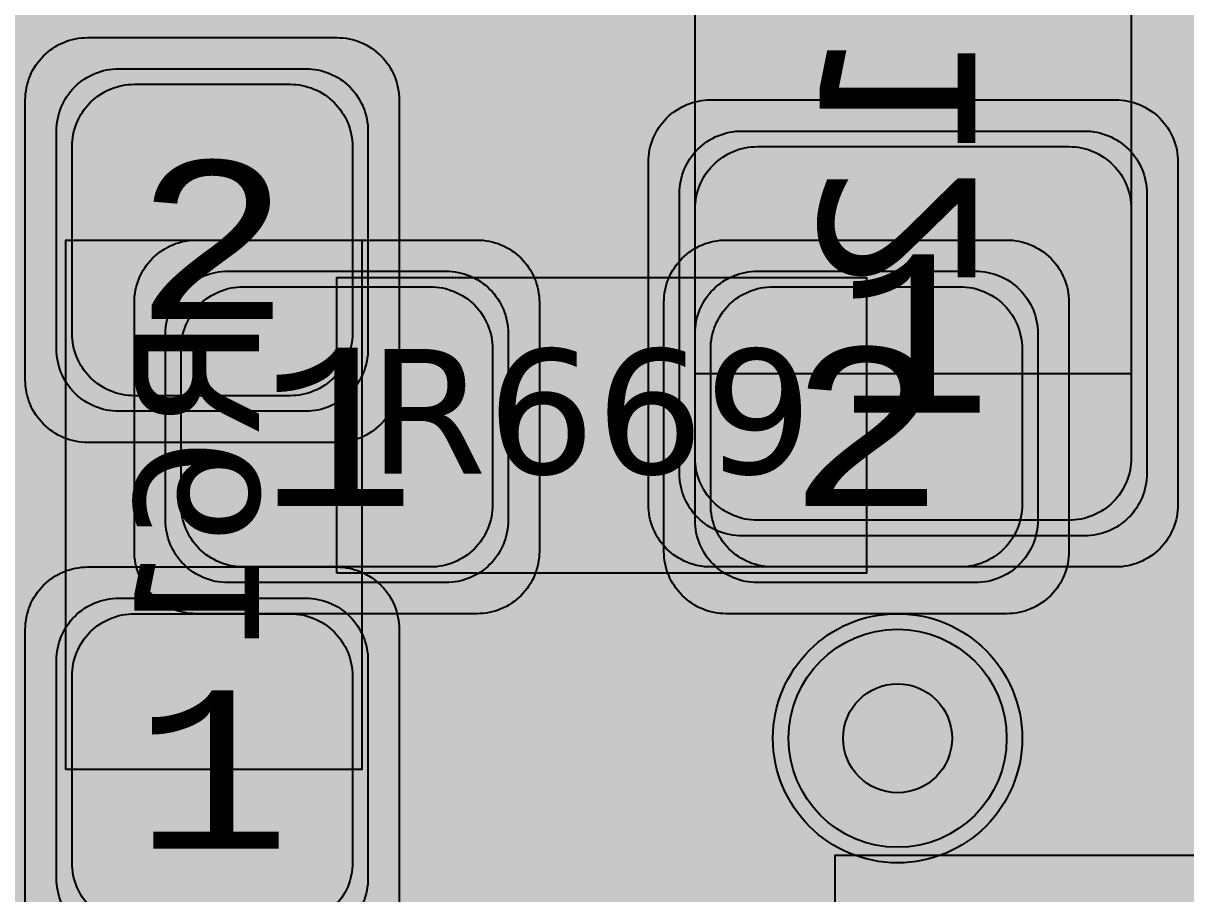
# Model space of a CAD drawing. Extents: x -28 to 199, y -61 to 255.
# Drawn here: x 131.893 to 135.625, y 86.501 to 89.296 of the extents above; entities that cross this region are included whole.
import ezdxf
from ezdxf.enums import TextEntityAlignment as Align

# ---------------------------------------------------------------- set-up
doc = ezdxf.new("R2010")
doc.units = 0
doc.header["$MEASUREMENT"] = 0
for name, color, linetype in [('ASSEMBLY_OUTLINES_BTM', 191, 'CONTINUOUS'), ('ASSEMBLY_OUTLINES_TOP', 102, 'CONTINUOUS'), ('ASSEMBLY_PART_NUMBERS_BTM', 191, 'CONTINUOUS'), ('ASSEMBLY_PART_NUMBERS_TOP', 102, 'CONTINUOUS'), ('ASSEMBLY_REF_DES_BTM', 191, 'CONTINUOUS'), ('ASSEMBLY_REF_DES_TOP', 102, 'CONTINUOUS'), ('DRILL_DRAWING', 21, 'CONTINUOUS'), ('GENERATED_SILKSCREEN_BTM', 255, 'CONTINUOUS'), ('GENERATED_SILKSCREEN_TOP', 140, 'CONTINUOUS'), ('PART_PADS_SMD_BTM', 10, 'CONTINUOUS'), ('PART_PADS_SMD_TOP', 150, 'CONTINUOUS'), ('PIN_NUMBERS_BTM', 8, 'CONTINUOUS'), ('PIN_NUMBERS_TOP', 8, 'CONTINUOUS'), ('PLACEMENT_OUTLINES_BTM', 222, 'CONTINUOUS'), ('PLACEMENT_OUTLINES_TOP', 130, 'CONTINUOUS'), ('PLANE_SHAPES_LAYER_2', 230, 'CONTINUOUS'), ('PLANE_SHAPES_LAYER_3', 81, 'CONTINUOUS'), ('SILKSCREEN_OUTLINES_BTM', 211, 'CONTINUOUS'), ('SILKSCREEN_OUTLINES_TOP', 150, 'CONTINUOUS'), ('SILKSCREEN_REF_DES_BTM', 211, 'CONTINUOUS'), ('SILKSCREEN_REF_DES_TOP', 150, 'CONTINUOUS'), ('SOLDERMASK_PADS_BTM', 12, 'CONTINUOUS'), ('SOLDERMASK_PADS_TOP', 180, 'CONTINUOUS'), ('SOLDERPASTE_PADS_BTM', 12, 'CONTINUOUS'), ('SOLDERPASTE_PADS_TOP', 180, 'CONTINUOUS'), ('TRACES_LAYER_3', 81, 'CONTINUOUS'), ('TRACES_LAYER_BOTTOM', 10, 'CONTINUOUS'), ('TRACES_LAYER_TOP', 150, 'CONTINUOUS'), ('VIA_HOLES_LAYER_2', 30, 'CONTINUOUS'), ('VIA_HOLES_LAYER_3', 30, 'CONTINUOUS'), ('VIA_HOLES_LAYER_BOTTOM', 30, 'CONTINUOUS'), ('VIA_HOLES_LAYER_TOP', 30, 'CONTINUOUS'), ('VIA_PADS_LAYER_2', 230, 'CONTINUOUS'), ('VIA_PADS_LAYER_3', 81, 'CONTINUOUS'), ('VIA_PADS_LAYER_BOTTOM', 10, 'CONTINUOUS'), ('VIA_PADS_LAYER_TOP', 150, 'CONTINUOUS')]:
    doc.layers.add(name, color=color, linetype=linetype)
doc.styles.add('COURIER_NEW', font='COUR.TTF')
doc.styles.add('VERDANA', font='verdana.TTF')
doc.styles.add('VERIBEST_GERBER_0', font='txt')

msp = doc.modelspace()

# ---------------------------------------------------------------- hatches: boundary and pattern name
at = {"layer": 'PLANE_SHAPES_LAYER_2'}
h = msp.add_hatch(color=256, dxfattribs=at)
h.paths.add_polyline_path([(169.5, 129.25), (149.5, 129.25), (142.25, 122), (142.25, 90.5), (147.5, 90.5), (147.5, 80), (154, 80), (154, 69.25), (131.75, 69.25), (131.75, 73.25), (121.25, 73.25), (121.25, 81), (110.5, 81), (110.5, 125.75), (106.5, 125.75), (106.5, 128.75), (93.5, 128.75), (93.5, 120.25), (91.75, 120.25), (91.75, 121.5), (80, 121.5), (80, 118.25), (73.25, 118.25), (73.25, 124.5), (67.5, 124.5), (67.5, 128), (57.75, 128), (57.75, 120.25), (55.25, 120.25), (55.25, 121.5), (47.5, 121.5), (47.5, 119), (35, 119), (35, 134.75), (32.75, 134.75), (32.75, 159.75), (29.25, 159.75), (29.25, 175.25), (22.5, 175.25), (22.5, 195.25), (17.25, 195.25), (17.25, 198), (22.5, 198), (22.5, 216.5), (40.25, 216.5), (40.25, 235.5), (54.5, 235.5), (54.5, 254), (87.25, 254), (87.25, 236.25), (86.25, 236.25), (86.25, 228.75), (81, 228.75), (81, 218.75), (95.25, 218.75), (95.25, 194.5), (87, 194.5), (87, 172), (131.1, 172), (131.1, 208.75), (115.5, 208.75), (115.5, 213.75), (106.75, 213.75), (106.75, 218.75), (110.25, 222.25), (110.25, 226.25), (142.5, 226.25), (142.5, 221.5), (160.5, 221.5), (160.5, 240.75), (169.5, 240.75)])
h.paths.add_polyline_path([(35.5, 149.5), (41.75, 149.5), (41.75, 152), (39.25, 152), (39.25, 154), (37.75, 154), (37.75, 152), (35.5, 152)], flags=16)
h.paths.add_polyline_path([(37.5, 125.75), (37.5, 128.75), (42.75, 128.75), (42.75, 125.75)], flags=16)
h.paths.add_polyline_path([(52, 127.75), (52, 130.75), (54.25, 130.75), (54.25, 127.75)], flags=16)
h.paths.add_polyline_path([(50.75, 219.5), (50.75, 226.5), (71.75, 226.5), (71.75, 219.5)], flags=16)
h.paths.add_polyline_path([(66.5, 150.75), (66.5, 177.5), (72.25, 177.5), (72.25, 150.75)], flags=16)
h.paths.add_polyline_path([(47.25, 185.25), (73, 185.25), (73, 188.25), (70.25, 188.25), (70.25, 191), (47.25, 191)], flags=16)
h.paths.add_polyline_path([(84.5, 208), (84.5, 212.75), (85, 212.75), (85, 208)], flags=16)
h.paths.add_polyline_path([(61.5, 137.25), (87.75, 137.25), (87.75, 140.5), (84.75, 140.5), (84.75, 143), (61.5, 143)], flags=16)
h.paths.add_polyline_path([(88.75, 127), (88.75, 130), (91, 130), (91, 127)], flags=16)
h.paths.add_polyline_path([(85.5, 130.25), (85.5, 132.5), (91, 132.5), (91, 130.25)], flags=16)
h.paths.add_polyline_path([(108.75, 142.25), (135.75, 142.25), (135.75, 145.75), (132.25, 145.75), (132.25, 149), (108.75, 149)], flags=16)
h.paths.add_polyline_path([(114.25, 126.75), (140.75, 126.75), (140.75, 129.75), (137.25, 129.75), (137.25, 133), (114.25, 133)], flags=16)
h.paths.add_polyline_path([(155.25, 180.25), (166.25, 180.25), (166.25, 186.25), (152.25, 186.25), (152.25, 183), (155.25, 183)], flags=16)
at = {"layer": 'PLANE_SHAPES_LAYER_3'}
h = msp.add_hatch(color=256, dxfattribs=at)
h.paths.add_polyline_path([(169.5, 129.25), (149.5, 129.25), (142.25, 122), (142.25, 90.5), (147.5, 90.5), (147.5, 80), (154, 80), (154, 69.25), (131.75, 69.25), (131.75, 73.25), (121.25, 73.25), (121.25, 81), (110.5, 81), (110.5, 125.75), (106.5, 125.75), (106.5, 128.75), (93.5, 128.75), (93.5, 120.25), (91.75, 120.25), (91.75, 121.5), (80, 121.5), (80, 118.25), (73.25, 118.25), (73.25, 124.5), (67.5, 124.5), (67.5, 127.75), (58.25, 127.75), (58.25, 130.25), (88.75, 130.25), (88.75, 127), (91, 127), (91, 132.5), (55, 132.5), (55, 131.25), (52, 131.25), (52, 127.75), (55, 127.75), (55, 127.25), (57.75, 127.25), (57.75, 120.25), (55.25, 120.25), (55.25, 121.5), (47.5, 121.5), (47.5, 119), (35, 119), (35, 134.75), (32.75, 134.75), (32.75, 159.75), (29.25, 159.75), (29.25, 175.25), (22.5, 175.25), (22.5, 195.25), (17.25, 195.25), (17.25, 198), (22.5, 198), (22.5, 216.5), (40.25, 216.5), (40.25, 235.5), (54.5, 235.5), (54.5, 254), (87.25, 254), (87.25, 236.25), (86.25, 236.25), (86.25, 228.75), (81, 228.75), (81, 218.75), (95.25, 218.75), (95.25, 194.5), (87, 194.5), (87, 172), (131.1, 172), (131.1, 208.75), (115.5, 208.75), (115.5, 213.75), (106.75, 213.75), (106.75, 218.75), (110.25, 222.25), (110.25, 226.25), (142.5, 226.25), (142.5, 221.5), (160.5, 221.5), (160.5, 240.75), (169.5, 240.75)])
h.paths.add_polyline_path([(35.5, 149.5), (41.75, 149.5), (41.75, 152), (39.25, 152), (39.25, 154), (37.75, 154), (37.75, 152), (35.5, 152)], flags=16)
h.paths.add_polyline_path([(37.5, 125.75), (37.5, 128.75), (42.75, 128.75), (42.75, 125.75)], flags=16)
h.paths.add_polyline_path([(50.75, 219.5), (50.75, 226.5), (71.75, 226.5), (71.75, 219.5)], flags=16)
h.paths.add_polyline_path([(66.5, 150.75), (66.5, 177.5), (72.25, 177.5), (72.25, 150.75)], flags=16)
h.paths.add_polyline_path([(47.25, 185.25), (73, 185.25), (73, 188.25), (70.25, 188.25), (70.25, 191), (47.25, 191)], flags=16)
h.paths.add_polyline_path([(84.5, 208), (84.5, 212.75), (85, 212.75), (85, 208)], flags=16)
h.paths.add_polyline_path([(61.5, 137.25), (87.75, 137.25), (87.75, 140.5), (84.75, 140.5), (84.75, 143), (61.5, 143)], flags=16)
h.paths.add_polyline_path([(108.75, 142.25), (135.75, 142.25), (135.75, 145.75), (132.25, 145.75), (132.25, 149), (108.75, 149)], flags=16)
h.paths.add_polyline_path([(114.25, 126.75), (140.75, 126.75), (140.75, 129.75), (137.25, 129.75), (137.25, 133), (114.25, 133)], flags=16)
h.paths.add_polyline_path([(155.25, 180.25), (166.25, 180.25), (166.25, 186.25), (152.25, 186.25), (152.25, 183), (155.25, 183)], flags=16)
at = {"layer": 'VIA_HOLES_LAYER_2'}
h = msp.add_hatch(color=256, dxfattribs=at)
edge = h.paths.add_edge_path()
edge.add_arc((134.7, 87), 0.175, 0, 360)
at = {"layer": 'VIA_HOLES_LAYER_3'}
h = msp.add_hatch(color=256, dxfattribs=at)
edge = h.paths.add_edge_path()
edge.add_arc((134.7, 87), 0.175, 0, 360)
at = {"layer": 'VIA_HOLES_LAYER_BOTTOM'}
h = msp.add_hatch(color=256, dxfattribs=at)
edge = h.paths.add_edge_path()
edge.add_arc((134.7, 87), 0.175, 0, 360)
at = {"layer": 'VIA_HOLES_LAYER_TOP'}
h = msp.add_hatch(color=256, dxfattribs=at)
edge = h.paths.add_edge_path()
edge.add_arc((134.7, 87), 0.175, 0, 360)

# ---------------------------------------------------------------- linework, layer by layer
at = {"layer": 'ASSEMBLY_OUTLINES_BTM'}
for points in [[(134.05, 88.17), (134.05, 90.32), (135.45, 90.32), (135.45, 88.17)], [(132.03, 86.9), (132.03, 88.6), (132.98, 88.6), (132.98, 86.9)]]:
    msp.add_lwpolyline(points, close=True, dxfattribs=at)
at = {"layer": 'ASSEMBLY_OUTLINES_TOP'}
msp.add_lwpolyline([(132.9, 87.53), (132.9, 88.48), (134.6, 88.48), (134.6, 87.53)], close=True, dxfattribs=at)
at = {"layer": 'ASSEMBLY_OUTLINES_TOP', "const_width": 0.2}
msp.add_lwpolyline([(134.5, 77.875), (134.5, 86.625), (138.5, 86.625), (138.5, 77.875)], close=True, dxfattribs=at)
at = {"layer": 'GENERATED_SILKSCREEN_BTM', "const_width": 0.15}
for points in [[(134.050005, 88.980492, 1.10969e-05), (134.049995, 88.980485), (134.049995, 89.519515, 1.10969e-05), (134.050005, 89.519508), (134.050005, 88.980492)], [(135.450005, 88.980485, 1.10969e-05), (135.449995, 88.980492), (135.449995, 89.519508, 1.10969e-05), (135.450005, 89.519515), (135.450005, 88.980485)], [(132.030005, 87.466164, 1.1642e-05), (132.029995, 87.466156), (132.029995, 88.033844, 1.1642e-05), (132.030005, 88.033836), (132.030005, 87.466164)], [(132.980005, 87.457902, 1.22306e-05), (132.979995, 87.457911), (132.979995, 88.042089, 1.22306e-05), (132.980005, 88.042098), (132.980005, 87.457902)]]:
    msp.add_lwpolyline(points, format="xyb", dxfattribs=at)
for points in [[(133.6408, 86.9756), (133.6392, 86.9732), (133.6352, 86.9724), (133.6312, 86.97), (133.6272, 86.97), (133.4624, 86.97), (133.4584, 86.97), (133.456, 86.9724), (133.4536, 86.9724), (133.4528, 86.9732), (133.452, 86.974), (133.4496, 86.9756), (133.34, 87.1116), (133.3384, 87.1156), (133.3376, 87.118), (133.3368, 87.122), (133.3368, 87.5252), (133.3384, 87.5324), (133.3424, 87.5364), (133.3472, 87.5412), (133.3528, 87.5428), (134.1208, 87.5428), (134.1272, 87.5412), (134.1312, 87.5372), (134.1336, 87.5324), (134.1344, 87.5268), (134.1336, 87.5204), (134.1312, 87.5148), (134.1272, 87.5108), (134.1208, 87.5092), (133.7528, 87.5092), (133.7528, 87.1332), (134.1256, 87.002), (134.1312, 86.9988), (134.1344, 86.9932), (134.1352, 86.9868), (134.1336, 86.982), (134.1312, 86.9772), (134.1264, 86.9732), (134.1216, 86.9708), (134.1152, 86.9724), (133.7424, 87.1036), (133.6408, 86.9756)], [(133.3696, 87.5092), (133.3696, 87.126), (133.4704, 87.002), (133.6192, 87.002), (133.7208, 87.126), (133.7208, 87.5092), (133.3696, 87.5092)], [(134.1368, 86.3652), (134.1368, 86.6348), (134.136, 86.638), (134.1352, 86.6412), (134.1336, 86.6444), (134.024, 86.7788), (134.0224, 86.7804), (134.0216, 86.782), (134.0192, 86.7836), (134.0136, 86.7852), (134.0112, 86.786), (133.4624, 86.786), (133.4584, 86.7852), (133.4552, 86.7836), (133.4536, 86.782), (133.452, 86.7804), (133.4496, 86.7788), (133.34, 86.6444), (133.3392, 86.6412), (133.3384, 86.6388), (133.3376, 86.638), (133.3368, 86.6348), (133.3368, 86.3652)], [(133.3696, 86.3708), (133.3696, 86.63), (133.4704, 86.7532), (133.7576, 86.7532), (133.6688, 86.6444), (133.668, 86.6412), (133.6672, 86.6396), (133.6672, 86.6388), (133.6664, 86.6388), (133.6656, 86.6348), (133.6656, 86.3652)], [(133.7992, 86.7532), (134.0032, 86.7532), (134.104, 86.63), (134.104, 86.3716), (134.0032, 86.2468), (133.7992, 86.2468), (133.6976, 86.3716), (133.6976, 86.63), (133.7992, 86.7532)]]:
    msp.add_lwpolyline(points, dxfattribs=at)
at = {"layer": 'GENERATED_SILKSCREEN_TOP', "const_width": 0.15}
for points in [[(134.042098, 88.480005, 1.22306e-05), (134.042089, 88.479995), (133.457911, 88.479995, 1.22306e-05), (133.457902, 88.480005), (134.042098, 88.480005)], [(134.033844, 87.529995), (133.466156, 87.529995, 1.1642e-05), (133.466164, 87.530005), (134.033836, 87.530005, 1.1642e-05), (134.033844, 87.529995)], [(134.376645, 87.275802, 5.8824e-06), (134.376639, 87.275794), (134.257198, 87.373195), (134.254, 87.373995, -0.0990195133), (134.253998, 87.373995), (134.251599, 87.374795, -0.1622776602), (134.251596, 87.374796), (134.250797, 87.375595), (134.250001, 87.375595, -0.0990195133), (134.249999, 87.375595), (134.246799, 87.376395), (133.977201, 87.376395), (133.974004, 87.375596), (133.973204, 87.374796, -0.1622776613), (133.973201, 87.374795), (133.970802, 87.373995, -0.0990195133), (133.9708, 87.373995), (133.967602, 87.373195), (133.833204, 87.263597), (133.831604, 87.261197, -0.2360679769), (133.8316, 87.261195), (133.830004, 87.260397), (133.828404, 87.257997, -0.0710678116), (133.828403, 87.257996), (133.826805, 87.2548), (133.826805, 87.254799), (133.826005, 87.250799), (133.826005, 87.031601), (133.826805, 87.028401), (133.828405, 87.022802), (133.830003, 87.020405, -0.0710678119), (133.830004, 87.020404), (133.831604, 87.018804, -0.0710678117), (133.831605, 87.018803), (133.8332, 87.018005, -0.1622776597), (133.833203, 87.018004), (133.967601, 86.909205, -0.1622776597), (133.967604, 86.909204), (133.969204, 86.907605), (133.974002, 86.906005), (134.249998, 86.906005), (134.252397, 86.906805), (134.253196, 86.907604, -0.2617450008), (134.253201, 86.907605), (134.256396, 86.909203, -0.0710678114), (134.256397, 86.909204), (134.28096, 86.929071, 6.5767e-06), (134.280962, 86.92906), (134.256403, 86.909196, -0.1622776597), (134.2564, 86.909195), (134.253205, 86.907597, -0.0710678114), (134.253204, 86.907596), (134.252404, 86.906796, -0.1622776609), (134.252401, 86.906795), (134.250002, 86.905995, -0.1454891684), (134.249999, 86.905995), (133.974001, 86.905995, -0.1454891684), (133.973998, 86.905995), (133.969199, 86.907595, -0.1622776597), (133.969196, 86.907596), (133.967596, 86.909196, -0.071067812), (133.967595, 86.909197), (133.833197, 87.017996, -0.0710678126), (133.833196, 87.017997), (133.831601, 87.018795, -0.261745002), (133.831596, 87.018796), (133.829996, 87.020396, -0.1119910922), (133.829995, 87.020398), (133.828396, 87.022796, -0.1622776608), (133.828395, 87.022799), (133.826795, 87.028398, -0.049388989), (133.826795, 87.028399), (133.825995, 87.031599), (133.825995, 87.250801), (133.826795, 87.254801, -0.1845275525), (133.826797, 87.254804), (133.828395, 87.258, -0.1622776608), (133.828396, 87.258003), (133.829996, 87.260403, -0.2360679784), (133.83, 87.260405), (133.831596, 87.261203), (133.833196, 87.263603, -0.0710678126), (133.833197, 87.263604), (133.967596, 87.373203, -0.1845275529), (133.967599, 87.373205), (133.970797, 87.374005, -0.0493889889), (133.970798, 87.374005), (133.973197, 87.374805), (133.973996, 87.375604, -0.2133768066), (133.974, 87.375605), (133.977199, 87.376405, -0.0990195133), (133.977201, 87.376405), (134.246799, 87.376405, -0.0990195133), (134.246801, 87.376405), (134.250001, 87.375605), (134.250798, 87.375605, -0.3624646088), (134.250804, 87.375604), (134.251604, 87.374805), (134.254002, 87.374005, -0.0493889889), (134.254003, 87.374005), (134.257201, 87.373205, -0.184527552), (134.257204, 87.373203), (134.376645, 87.275802)], [(134.356302, 87.249993, 5.8824e-06), (134.356296, 87.249985), (134.240398, 87.343595), (133.982002, 87.343595), (133.858805, 87.242798), (133.858805, 87.039602), (133.982002, 86.938005), (134.240398, 86.938005), (134.276267, 86.967206, 7.0833e-06), (134.276268, 86.967194), (134.240403, 86.937996, -0.1622776597), (134.2404, 86.937995), (133.982, 86.937995, -0.1622776597), (133.981997, 86.937996), (133.858797, 87.039596, -0.2360679775), (133.858795, 87.0396), (133.858795, 87.2428, -0.2360679779), (133.858797, 87.242804), (133.858805, 87.242811), (133.981997, 87.343604, -0.1622776597), (133.982, 87.343605), (134.2404, 87.343605, -0.1622776597), (134.240403, 87.343604), (134.356302, 87.249993)], [(134.397149, 86.701829), (134.396405, 86.699598, -0.0710678117), (134.396404, 86.699597), (134.394805, 86.693999, -0.1845275529), (134.394803, 86.693996), (134.394005, 86.6924, -0.1622776608), (134.394004, 86.692397), (134.391604, 86.689197, -0.0710678117), (134.391603, 86.689196), (134.257204, 86.579597, -0.1622776605), (134.257202, 86.579595), (134.253204, 86.577996), (134.252404, 86.577196, -0.3624646097), (134.252398, 86.577195), (134.2508, 86.577195), (134.249204, 86.576397, -0.2360679769), (134.2492, 86.576395), (133.977201, 86.576395, -0.0990195133), (133.977199, 86.576395), (133.973999, 86.577195), (133.970799, 86.577995, -0.184527552), (133.970796, 86.577997), (133.9676, 86.579595, -0.1622776597), (133.967597, 86.579596), (133.833199, 86.689195, -0.1622776609), (133.833196, 86.689196), (133.829196, 86.693196, -0.0908850657), (133.829195, 86.693198), (133.828395, 86.695598), (133.828395, 86.698001), (133.829195, 86.703601, -0.1845275522), (133.829197, 86.703604), (133.832395, 86.7092, -0.1622776599), (133.832396, 86.709203), (133.835596, 86.713203, -0.0710678123), (133.835597, 86.713204), (133.840397, 86.716404, -0.1119910925), (133.840399, 86.716405), (133.845999, 86.717205, -0.0990195133), (133.846001, 86.717205), (133.851601, 86.715605, -0.1845275529), (133.851604, 86.715603), (133.982002, 86.609205), (134.240398, 86.609205), (134.365195, 86.710002), (134.365195, 86.738216, 9.1885e-06), (134.365205, 86.738204), (134.365205, 86.71, -0.2360679763), (134.365203, 86.709996), (134.240403, 86.609196, -0.1622776597), (134.2404, 86.609195), (133.982, 86.609195, -0.1622776597), (133.981997, 86.609196), (133.851598, 86.715595), (133.846, 86.717195), (133.840402, 86.716395), (133.835603, 86.713196), (133.832404, 86.709197, -0.0710678119), (133.832403, 86.709196), (133.829205, 86.7036), (133.829205, 86.703599), (133.828405, 86.697999), (133.828405, 86.695602), (133.829205, 86.693204), (133.833204, 86.689204, -0.0710678117), (133.833205, 86.689203), (133.967603, 86.579604, -0.0710678117), (133.967604, 86.579603), (133.9708, 86.578005, -0.0493889889), (133.970801, 86.578005), (133.974001, 86.577205), (133.977201, 86.576405), (134.2492, 86.576405), (134.250796, 86.577203, -0.2360679775), (134.2508, 86.577205), (134.252397, 86.577205), (134.253196, 86.578004, -0.1622776597), (134.253199, 86.578005), (134.257198, 86.579605), (134.391596, 86.689203), (134.393996, 86.692403, -0.0710678127), (134.393997, 86.692404), (134.394795, 86.694), (134.394795, 86.694001), (134.396395, 86.699601), (134.396395, 86.699602), (134.39714, 86.701837, 7.0833e-06), (134.397149, 86.701829)], [(134.500009, 86.624995), (134.500005, 86.624995), (134.500005, 86.433204, 1.45686e-05), (134.499995, 86.433206), (134.499995, 86.625, -0.1119910928), (134.499996, 86.625002, 8.6852e-06), (134.500009, 86.624995)], [(138.500005, 86.433206, 1.45686e-05), (138.499995, 86.433204), (138.499995, 86.624995), (134.899991, 86.624995, 1.21125e-05), (134.900009, 86.625005), (138.5, 86.625005, -0.4142135624), (138.500005, 86.625), (138.500005, 86.433206)]]:
    msp.add_lwpolyline(points, format="xyb", dxfattribs=at)
for points in [[(132.1244, 87.0724), (132.1268, 87.074), (132.1276, 87.078), (132.13, 87.082), (132.13, 87.086), (132.13, 87.2508), (132.13, 87.2548), (132.1276, 87.2572), (132.1276, 87.2596), (132.1268, 87.2604), (132.126, 87.2612), (132.1244, 87.2628), (131.9884, 87.3732), (131.9844, 87.3748), (131.9812, 87.3756), (131.978, 87.3764), (131.5748, 87.3764)], [(132.7452, 87.3732), (132.8796, 87.2636), (132.8836, 87.2596), (132.8844, 87.2532), (132.8836, 87.2484), (132.882, 87.2444), (132.8796, 87.2412), (132.8756, 87.238), (132.8716, 87.2356), (132.8676, 87.2348), (132.8636, 87.2348), (132.8604, 87.2372), (132.7292, 87.3436), (132.47, 87.3436), (132.3468, 87.2428), (132.3468, 86.9556), (132.4556, 87.0444), (132.4588, 87.0452), (132.4604, 87.046), (132.4612, 87.046), (132.4612, 87.0468), (132.4652, 87.0476), (132.7348, 87.0476), (132.738, 87.0468), (132.738, 87.046), (132.7396, 87.046), (132.742, 87.0452), (132.7444, 87.0444), (132.8796, 86.9356), (132.8804, 86.9332), (132.882, 86.9324), (132.8828, 86.9316), (132.8828, 86.93), (132.8844, 86.9244), (132.8852, 86.922), (132.8852, 86.702), (132.8844, 86.698), (132.8828, 86.6948), (132.882, 86.6916), (132.8796, 86.6892), (132.7452, 86.5796), (132.7412, 86.578), (132.7404, 86.5772), (132.7388, 86.5772), (132.7372, 86.5764), (132.7364, 86.5764), (132.7348, 86.5764), (132.4652, 86.5764), (132.462, 86.5772), (132.4588, 86.578), (132.4556, 86.5796), (132.3212, 86.6892), (132.3196, 86.6908), (132.318, 86.6916), (132.3164, 86.694), (132.3148, 86.6996), (132.314, 86.702), (132.314, 87.2508), (132.3148, 87.2548), (132.3164, 87.258), (132.318, 87.2596), (132.3196, 87.2612), (132.3212, 87.2636), (132.4556, 87.3732), (132.4588, 87.374), (132.4612, 87.3748), (132.462, 87.3756), (132.4652, 87.3764), (132.7348, 87.3764), (132.738, 87.3756), (132.7388, 87.3756), (132.7396, 87.3748), (132.742, 87.374), (132.7452, 87.3732)], [(133.5012, 87.3732), (133.6356, 87.2636), (133.6396, 87.2596), (133.6404, 87.2532), (133.6396, 87.2484), (133.638, 87.2444), (133.6356, 87.2412), (133.6316, 87.238), (133.6276, 87.2356), (133.6236, 87.2348), (133.6196, 87.2348), (133.6164, 87.2372), (133.4852, 87.3436), (133.226, 87.3436), (133.1028, 87.2428), (133.1028, 86.9556), (133.2116, 87.0444), (133.2148, 87.0452), (133.2164, 87.046), (133.2172, 87.046), (133.2172, 87.0468), (133.2212, 87.0476), (133.4908, 87.0476), (133.494, 87.0468), (133.494, 87.046), (133.4956, 87.046), (133.498, 87.0452), (133.5004, 87.0444), (133.6356, 86.9356), (133.6364, 86.9332), (133.638, 86.9324), (133.6388, 86.9316), (133.6388, 86.93), (133.6404, 86.9244), (133.6412, 86.922), (133.6412, 86.702), (133.6404, 86.698), (133.6388, 86.6948), (133.638, 86.6916), (133.6356, 86.6892), (133.5012, 86.5796), (133.4972, 86.578), (133.4964, 86.5772), (133.4948, 86.5772), (133.4932, 86.5764), (133.4924, 86.5764), (133.4908, 86.5764), (133.2212, 86.5764), (133.218, 86.5772), (133.2148, 86.578), (133.2116, 86.5796), (133.0772, 86.6892), (133.0756, 86.6908), (133.074, 86.6916), (133.0724, 86.694), (133.0708, 86.6996), (133.07, 86.702), (133.07, 87.2508), (133.0708, 87.2548), (133.0724, 87.258), (133.074, 87.2596), (133.0756, 87.2612), (133.0772, 87.2636), (133.2116, 87.3732), (133.2148, 87.374), (133.2172, 87.3748), (133.218, 87.3756), (133.2212, 87.3764), (133.4908, 87.3764), (133.494, 87.3756), (133.4948, 87.3756), (133.4956, 87.3748), (133.498, 87.374), (133.5012, 87.3732)], [(131.5908, 87.3436), (131.9732, 87.3436), (132.098, 87.2428), (132.098, 87.094), (131.9732, 86.9924), (131.5908, 86.9924), (131.5908, 87.3436)], [(131.5908, 86.9604), (131.9668, 86.9604), (132.098, 86.5876), (132.1012, 86.582), (132.1068, 86.5788), (132.1132, 86.578), (132.118, 86.5796), (132.1228, 86.582), (132.1268, 86.586), (132.1292, 86.5916), (132.1276, 86.598), (131.9964, 86.9708), (132.1244, 87.0724)], [(132.3468, 86.914), (132.3468, 86.71), (132.47, 86.6092), (132.7284, 86.6092), (132.8532, 86.71), (132.8532, 86.914), (132.7284, 87.0156), (132.47, 87.0156), (132.3468, 86.914)], [(133.1028, 86.914), (133.1028, 86.71), (133.226, 86.6092), (133.4844, 86.6092), (133.6092, 86.71), (133.6092, 86.914), (133.4844, 87.0156), (133.226, 87.0156), (133.1028, 86.914)]]:
    msp.add_lwpolyline(points, dxfattribs=at)
at = {"layer": 'PART_PADS_SMD_BTM'}
for points in [[(132.2, 88.05, -0.4142135624), (132, 88.25), (132, 88.95, -0.4142135624), (132.2, 89.15), (132.8, 89.15, -0.4142135624), (133, 88.95), (133, 88.25, -0.4142135624), (132.8, 88.05)], [(134, 88.75, -0.4142135624), (134.2, 88.95), (135.3, 88.95, -0.4142135624), (135.5, 88.75), (135.5, 87.85, -0.4142135624), (135.3, 87.65), (134.2, 87.65, -0.4142135624), (134, 87.85)], [(132.2, 86.35, -0.4142135624), (132, 86.55), (132, 87.25, -0.4142135624), (132.2, 87.45), (132.8, 87.45, -0.4142135624), (133, 87.25), (133, 86.55, -0.4142135624), (132.8, 86.35)]]:
    msp.add_lwpolyline(points, format="xyb", close=True, dxfattribs=at)
at = {"layer": 'PART_PADS_SMD_TOP'}
for points in [[(132.35, 88.3, -0.4142135624), (132.55, 88.5), (133.25, 88.5, -0.4142135624), (133.45, 88.3), (133.45, 87.7, -0.4142135624), (133.25, 87.5), (132.55, 87.5, -0.4142135624), (132.35, 87.7)], [(134.05, 88.3, -0.4142135624), (134.25, 88.5), (134.95, 88.5, -0.4142135624), (135.15, 88.3), (135.15, 87.7, -0.4142135624), (134.95, 87.5), (134.25, 87.5, -0.4142135624), (134.05, 87.7)]]:
    msp.add_lwpolyline(points, format="xyb", close=True, dxfattribs=at)
at = {"layer": 'PLACEMENT_OUTLINES_BTM'}
for points in [[(134.05, 88.17), (134.05, 90.32), (135.45, 90.32), (135.45, 88.17)], [(132.03, 86.9), (132.03, 88.6), (132.98, 88.6), (132.98, 86.9)]]:
    msp.add_lwpolyline(points, close=True, dxfattribs=at)
at = {"layer": 'PLACEMENT_OUTLINES_TOP'}
for points in [[(132.9, 87.53), (132.9, 88.48), (134.6, 88.48), (134.6, 87.53)], [(134.5, 77.875), (134.5, 86.625), (138.5, 86.625), (138.5, 77.875)]]:
    msp.add_lwpolyline(points, close=True, dxfattribs=at)
at = {"layer": 'SILKSCREEN_OUTLINES_BTM'}
for points in [[(134.05, 88.17), (134.05, 90.32), (135.45, 90.32), (135.45, 88.17)], [(132.03, 86.9), (132.03, 88.6), (132.98, 88.6), (132.98, 86.9)]]:
    msp.add_lwpolyline(points, close=True, dxfattribs=at)
at = {"layer": 'SILKSCREEN_OUTLINES_TOP'}
for points in [[(132.9, 87.53), (132.9, 88.48), (134.6, 88.48), (134.6, 87.53)], [(134.5, 77.875), (134.5, 86.625), (138.5, 86.625), (138.5, 77.875)], [(134.5, 77.875), (134.5, 86.625), (138.5, 86.625), (138.5, 77.875)]]:
    msp.add_lwpolyline(points, close=True, dxfattribs=at)
at = {"layer": 'SOLDERMASK_PADS_BTM'}
for points in [[(132.1, 87.95, -0.4142135624), (131.9, 88.15), (131.9, 89.05, -0.4142135624), (132.1, 89.25), (132.9, 89.25, -0.4142135624), (133.1, 89.05), (133.1, 88.15, -0.4142135624), (132.9, 87.95)], [(133.9, 88.85, -0.4142135624), (134.1, 89.05), (135.4, 89.05, -0.4142135624), (135.6, 88.85), (135.6, 87.75, -0.4142135624), (135.4, 87.55), (134.1, 87.55, -0.4142135624), (133.9, 87.75)], [(132.1, 86.25, -0.4142135624), (131.9, 86.45), (131.9, 87.35, -0.4142135624), (132.1, 87.55), (132.9, 87.55, -0.4142135624), (133.1, 87.35), (133.1, 86.45, -0.4142135624), (132.9, 86.25)]]:
    msp.add_lwpolyline(points, format="xyb", close=True, dxfattribs=at)
at = {"layer": 'SOLDERMASK_PADS_TOP'}
for points in [[(132.25, 88.4, -0.4142135624), (132.45, 88.6), (133.35, 88.6, -0.4142135624), (133.55, 88.4), (133.55, 87.6, -0.4142135624), (133.35, 87.4), (132.45, 87.4, -0.4142135624), (132.25, 87.6)], [(133.95, 88.4, -0.4142135624), (134.15, 88.6), (135.05, 88.6, -0.4142135624), (135.25, 88.4), (135.25, 87.6, -0.4142135624), (135.05, 87.4), (134.15, 87.4, -0.4142135624), (133.95, 87.6)]]:
    msp.add_lwpolyline(points, format="xyb", close=True, dxfattribs=at)
at = {"layer": 'SOLDERPASTE_PADS_BTM'}
for points in [[(132.25, 88.1, -0.4142135624), (132.05, 88.3), (132.05, 88.9, -0.4142135624), (132.25, 89.1), (132.75, 89.1, -0.4142135624), (132.95, 88.9), (132.95, 88.3, -0.4142135624), (132.75, 88.1)], [(134.05, 88.7, -0.4142135624), (134.25, 88.9), (135.25, 88.9, -0.4142135624), (135.45, 88.7), (135.45, 87.9, -0.4142135624), (135.25, 87.7), (134.25, 87.7, -0.4142135624), (134.05, 87.9)], [(132.25, 86.4, -0.4142135624), (132.05, 86.6), (132.05, 87.2, -0.4142135624), (132.25, 87.4), (132.75, 87.4, -0.4142135624), (132.95, 87.2), (132.95, 86.6, -0.4142135624), (132.75, 86.4)]]:
    msp.add_lwpolyline(points, format="xyb", close=True, dxfattribs=at)
at = {"layer": 'SOLDERPASTE_PADS_TOP'}
for points in [[(132.4, 88.25, -0.4142135624), (132.6, 88.45), (133.2, 88.45, -0.4142135624), (133.4, 88.25), (133.4, 87.75, -0.4142135624), (133.2, 87.55), (132.6, 87.55, -0.4142135624), (132.4, 87.75)], [(134.1, 88.25, -0.4142135624), (134.3, 88.45), (134.9, 88.45, -0.4142135624), (135.1, 88.25), (135.1, 87.75, -0.4142135624), (134.9, 87.55), (134.3, 87.55, -0.4142135624), (134.1, 87.75)]]:
    msp.add_lwpolyline(points, format="xyb", close=True, dxfattribs=at)
at = {"layer": 'TRACES_LAYER_3', "const_width": 0.5}
msp.add_lwpolyline([(127, 87.3), (131.543709, 87.3), (132.861791, 88.618082), (137.816962, 88.618082), (139.1, 89.90112), (139.1, 90.6)], dxfattribs=at)
at = {"layer": 'TRACES_LAYER_BOTTOM', "const_width": 0.35}
for points in [[(132.5, 90.4), (132.5, 88.6)], [(134.75, 88.3), (134.75, 87.05), (134.7, 87)], [(134.7, 87), (134.073, 87), (133.973, 86.9), (132.5, 86.9)]]:
    msp.add_lwpolyline(points, dxfattribs=at)
at = {"layer": 'TRACES_LAYER_TOP', "const_width": 0.35}
for points in [[(132.9, 90), (132.9, 88)], [(134.6, 88.15), (134.6, 90)], [(134.6, 88.15), (136.25, 88.15)], [(134.6, 88), (134.6, 88.15)], [(133.8, 86.06), (133.8, 87.15), (132.95, 88), (132.9, 88)]]:
    msp.add_lwpolyline(points, dxfattribs=at)
at = {"layer": 'VIA_HOLES_LAYER_2'}
msp.add_circle((134.7, 87), 0.175, dxfattribs=at)
at = {"layer": 'VIA_HOLES_LAYER_3'}
msp.add_circle((134.7, 87), 0.175, dxfattribs=at)
at = {"layer": 'VIA_HOLES_LAYER_BOTTOM'}
msp.add_circle((134.7, 87), 0.175, dxfattribs=at)
at = {"layer": 'VIA_HOLES_LAYER_TOP'}
msp.add_circle((134.7, 87), 0.175, dxfattribs=at)
at = {"layer": 'VIA_PADS_LAYER_2'}
msp.add_circle((134.7, 87), 0.4, dxfattribs=at)
at = {"layer": 'VIA_PADS_LAYER_3'}
msp.add_circle((134.7, 87), 0.4, dxfattribs=at)
at = {"layer": 'VIA_PADS_LAYER_BOTTOM'}
msp.add_circle((134.7, 87), 0.35, dxfattribs=at)
at = {"layer": 'VIA_PADS_LAYER_TOP'}
msp.add_circle((134.7, 87), 0.35, dxfattribs=at)

# ---------------------------------------------------------------- texts
at = {"layer": 'ASSEMBLY_PART_NUMBERS_BTM', "style": 'VERIBEST_GERBER_0', "text_generation_flag": 2}
for s, p in [('ERJ-3GEY0R00V', (132.54, 95.75)), ('ERJ-3EKF4701V', (129.96, 91.25)), ('CL21B225KOFNNNE', (132.21, 89.25)), ('ERJ-3GEY0R00V', (129.96, 87.75))]:
    msp.add_text(s, height=2.032, rotation=90, dxfattribs=at).set_placement(p, align=Align.TOP_LEFT)
at = {"layer": 'ASSEMBLY_PART_NUMBERS_TOP', "style": 'VERIBEST_GERBER_0'}
for s, p in [('ERJ-3EKF10R0V', (133.25, 90.46)), ('ERJ-3EKF1022V', (130, 89.79)), ('C0805C822K5RACTU', (129.75, 88.96)), ('1N4148W-7-F', (129.5, 86.71))]:
    msp.add_text(s, height=2.032, dxfattribs=at).set_placement(p, align=Align.TOP_LEFT)
msp.add_text('ERJ-3EKF1022V', height=2.032, rotation=270, dxfattribs=at).set_placement((133.71, 89), align=Align.TOP_LEFT)
at = {"layer": 'ASSEMBLY_REF_DES_BTM', "style": 'VERDANA', "text_generation_flag": 2}
for s, height, p in [('C112', 0.5, (134.45, 90.2)), ('R61', 0.4, (132.25, 88.35))]:
    msp.add_text(s, height=height, rotation=90, dxfattribs=at).set_placement(p, align=Align.TOP_LEFT)
at = {"layer": 'ASSEMBLY_REF_DES_TOP', "style": 'VERDANA'}
msp.add_text('R669', height=0.4, dxfattribs=at).set_placement((133, 88.25), align=Align.TOP_LEFT)
at = {"layer": 'DRILL_DRAWING', "style": 'VERIBEST_GERBER_0'}
for p in [(134.7, 87), (132.3, 85.8)]:
    msp.add_text('A', height=2, dxfattribs=at).set_placement(p, align=Align.MIDDLE_CENTER)
at = {"layer": 'PIN_NUMBERS_BTM', "style": 'COURIER_NEW'}
for s, p in [('2', (132.5, 88.6)), ('1', (134.75, 88.3)), ('1', (132.9, 88)), ('2', (134.6, 88)), ('1', (132.5, 86.9))]:
    msp.add_text(s, height=0.508, dxfattribs=at).set_placement(p, align=Align.MIDDLE_CENTER)
at = {"layer": 'PIN_NUMBERS_TOP', "style": 'COURIER_NEW'}
for s, p in [('2', (132.5, 88.6)), ('1', (134.75, 88.3)), ('1', (132.9, 88)), ('2', (134.6, 88)), ('1', (132.5, 86.9))]:
    msp.add_text(s, height=0.508, dxfattribs=at).set_placement(p, align=Align.MIDDLE_CENTER)
at = {"layer": 'SILKSCREEN_REF_DES_BTM', "style": 'VERIBEST_GERBER_0', "text_generation_flag": 2}
msp.add_text('R61', height=0.8, rotation=90, dxfattribs=at).set_placement((133.34, 87.65), align=Align.TOP_LEFT)
at = {"layer": 'SILKSCREEN_REF_DES_TOP', "style": 'VERIBEST_GERBER_0'}
msp.add_text('R669', height=0.8, dxfattribs=at).set_placement((131.45, 87.39), align=Align.TOP_LEFT)

doc.saveas('drawing.dxf')
